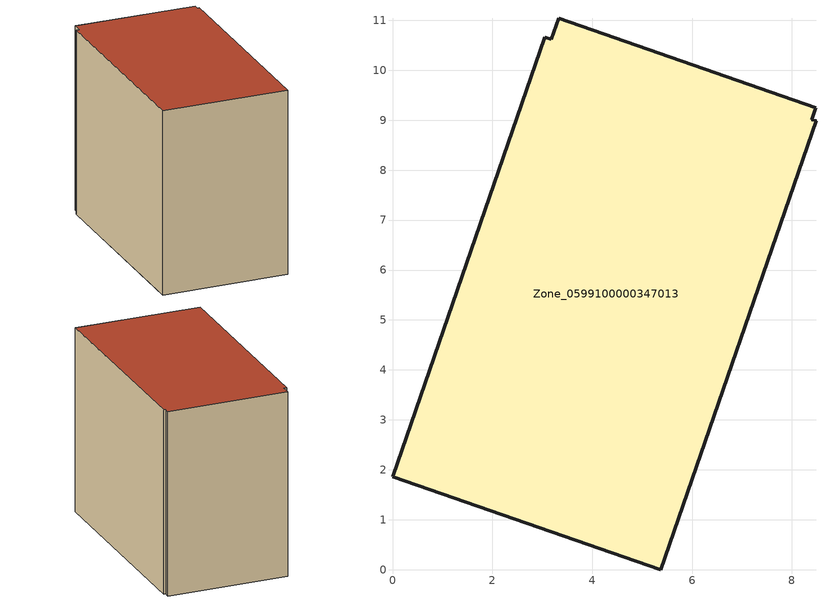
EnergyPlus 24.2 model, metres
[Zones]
Zone_0599100000347013
 floor ground (C_G): 3.18,10.62 3.33,11.04 8.47,9.25 8.39,9.01 8.48,8.99 5.37,0 0,1.86 3.05,10.66 z0
 wall outside (C_F): 3.33,11.04 3.18,10.62 3.05,10.66 0,1.86 5.37,0 8.48,8.99 8.39,9.01 8.47,9.25 3.33,11.04 z0:8.39
 roof outside (C_R): 3.18,10.62 3.05,10.66 0,1.86 5.37,0 8.48,8.99 8.39,9.01 8.47,9.25 3.33,11.04 z8.39
[BUILDING]
Pand.0599100000347013: North Axis=0; Terrain=City; Loads Convergence Tolerance Value=0.04; Temperature Convergence Tolerance Value=0.4; Solar Distribution=FullExterior; Maximum Number of Warmup Days=25; Minimum Number of Warmup Days=1
[Site:Location]
Rotterdam.The.Hague.AP_ZH_NLD Design_Conditions: Latitude=51.96; Longitude=4.45; Time Zone=1; Elevation=-4.5
[SITE:GROUNDTEMPERATURE:BUILDINGSURFACE]
18, 18, 18, 18, 18, 18, 18, 18, 18, 18, 18, 18
[MATERIAL] Thermal Absorptance=0.9; Solar Absorptance=0.7; Visible Absorptance=0.7
Name | Roughness | Thickness | Conductivity | Density | Specific Heat
G.TC.1992-2005 | MediumSmooth | 0.15 | 0.06 | 540 | 1210
F.TC.1992-2005 | Rough | 0.3 | 0.12 | 1920 | 840
R.TC.1992-2005 | MediumRough | 0.2 | 0.08 | 1500 | 1000
[CONSTRUCTION]
C_G: G.TC.1992-2005
C_F: F.TC.1992-2005
C_R: R.TC.1992-2005
[ZONE]
Zone_0599100000347013: Type=1; Multiplier=1; Ceiling Height=Autocalculate; Volume=Autocalculate; Floor Area=autocalculate; Part of Total Floor Area=Yes
[ZONEINFILTRATION:DESIGNFLOWRATE]
Infil_Zone_0599100000347013: Zone or ZoneList or Space or SpaceList=Zone_0599100000347013; Schedule=AlwaysOn; Design Flow Rate Calculation Method=Flow/Area; Flow Rate per Floor Area=0.0015; Constant Term Coefficient=1; Temperature Term Coefficient=0; Velocity Term Coefficient=0; Velocity Squared Term Coefficient=0
[HVACTEMPLATE:ZONE:IDEALLOADSAIRSYSTEM]
Zone_0599100000347013: Maximum Heating Supply Air Temperature=50; Minimum Cooling Supply Air Temperature=13; Maximum Heating Supply Air Humidity Ratio=0.0156; Minimum Cooling Supply Air Humidity Ratio=0.0077; Heating Limit=NoLimit; Cooling Limit=NoLimit; Dehumidification Control Type=ConstantSensibleHeatRatio; Cooling Sensible Heat Ratio=0.7; Dehumidification Setpoint=60; Humidification Control Type=None; Humidification Setpoint=30; Outdoor Air Method=None; Outdoor Air Flow Rate per Person=0.00944; Outdoor Air Flow Rate per Zone Floor Area=0; Outdoor Air Flow Rate per Zone=0; Demand Controlled Ventilation Type=None; Outdoor Air Economizer Type=NoEconomizer; Heat Recovery Type=None; Sensible Heat Recovery Effectiveness=0.7; Latent Heat Recovery Effectiveness=0.65
[ZONECONTROL:THERMOSTAT]
ThermostatControl_Zone_0599100000347013: Zone or ZoneList=Zone_0599100000347013; Control Type Schedule=DualSetpointControlType; Control 1=Thermostat_Zone_0599100000347013; Temperature Difference Between Cutout And Setpoint=0
[THERMOSTATSETPOINT:DUALSETPOINT]
Thermostat_Zone_0599100000347013: Heating Setpoint Temperature Schedule=HeatingSetpoint_Zone_0599100000347013; Cooling Setpoint Temperature Schedule=CoolingSetpoint_Zone_0599100000347013
[SCHEDULE:COMPACT]
HeatingSetpoint_Zone_0599100000347013: Through: 12/31, For: AllDays, Until: 24:00, 21
CoolingSetpoint_Zone_0599100000347013: Through: 12/31, For: AllDays, Until: 24:00, 24
DualSetpointControlType: Through: 12/31, For: AllDays, Until: 24:00, 4
AlwaysOn: Through: 12/31, For: AllDays, Until: 24:00, 1
